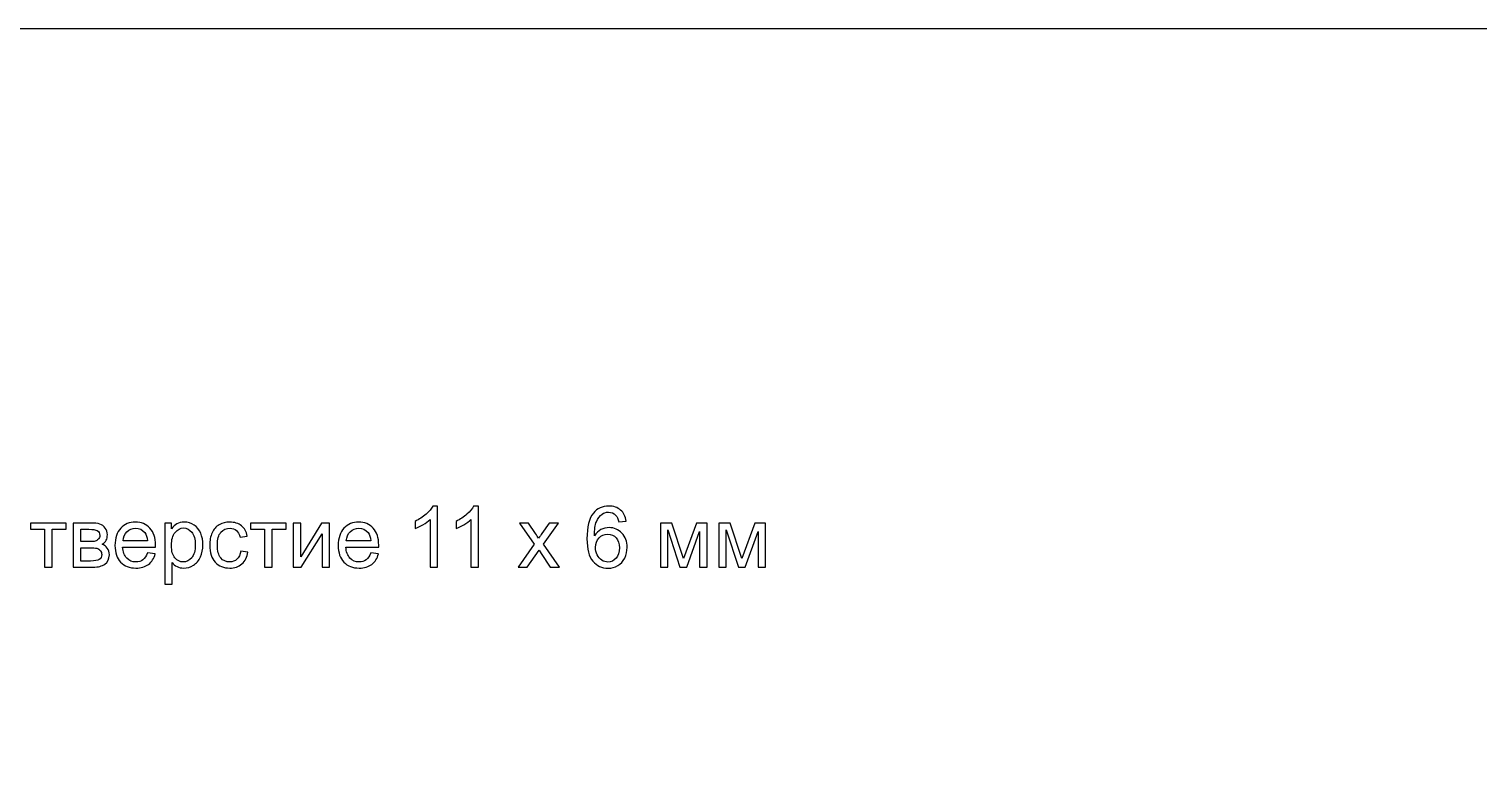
# Model space of a CAD drawing. Header units: centimetres. Extents: x -84 to 84, y -59 to 59.
# Drawn here: x -60.94 to -37.98, y 47.81 to 59.45 of the extents above; entities that cross this region are included whole.
import ezdxf

# ---------------------------------------------------------------- set-up
doc = ezdxf.new("R2010")
doc.units = ezdxf.units.CM
doc.header["$MEASUREMENT"] = 0
doc.layers.add('layer 1', color=7, linetype='Continuous')

msp = doc.modelspace()

# ---------------------------------------------------------------- linework, layer by layer
at = {"layer": 'layer 1', "color": 250}
msp.add_lwpolyline([(-84.1, -59.44999), (84.1, -59.44999), (84.1, 59.44999), (-84.1, 59.44999), (-84.1, -59.44999)], close=True, dxfattribs=at)
for points, knots in [([(-54.46978, 50.92413), (-54.46978, 50.92413), (-54.58821, 50.92413), (-54.58821, 50.92413), (-54.58821, 50.92413), (-54.58821, 50.92413), (-54.58821, 51.67822), (-54.58821, 51.67822), (-54.58821, 51.67822), (-54.61669, 51.65086), (-54.65415, 51.62372), (-54.70035, 51.59658), (-54.70035, 51.59658), (-54.74656, 51.56944), (-54.78828, 51.54903), (-54.82506, 51.53557), (-54.82506, 51.53557), (-54.82506, 51.53557), (-54.82506, 51.64996), (-54.82506, 51.64996), (-54.82506, 51.64996), (-54.7589, 51.68091), (-54.70103, 51.71859), (-54.65146, 51.76301), (-54.65146, 51.76301), (-54.60189, 51.80719), (-54.56667, 51.85003), (-54.54604, 51.89175), (-54.54604, 51.89175), (-54.54604, 51.89175), (-54.46978, 51.89175), (-54.46978, 51.89175), (-54.46978, 51.89175), (-54.46978, 51.89175), (-54.46978, 50.92413), (-54.46978, 50.92413)], [0, 0, 0, 0, 0.1, 0.1, 0.1, 0.1, 0.2, 0.2, 0.2, 0.2, 0.3, 0.3, 0.3, 0.3, 0.4, 0.4, 0.4, 0.4, 0.5, 0.5, 0.5, 0.5, 0.6, 0.6, 0.6, 0.6, 0.7, 0.7, 0.7, 0.7, 0.8, 0.8, 0.8, 0.8, 1, 1, 1, 1]), ([(-53.82111, 50.92413), (-53.82111, 50.92413), (-53.93954, 50.92413), (-53.93954, 50.92413), (-53.93954, 50.92413), (-53.93954, 50.92413), (-53.93954, 51.67822), (-53.93954, 51.67822), (-53.93954, 51.67822), (-53.96802, 51.65086), (-54.00548, 51.62372), (-54.05168, 51.59658), (-54.05168, 51.59658), (-54.09789, 51.56944), (-54.13961, 51.54903), (-54.17639, 51.53557), (-54.17639, 51.53557), (-54.17639, 51.53557), (-54.17639, 51.64996), (-54.17639, 51.64996), (-54.17639, 51.64996), (-54.11023, 51.68091), (-54.05236, 51.71859), (-54.00279, 51.76301), (-54.00279, 51.76301), (-53.95322, 51.80719), (-53.918, 51.85003), (-53.89737, 51.89175), (-53.89737, 51.89175), (-53.89737, 51.89175), (-53.82111, 51.89175), (-53.82111, 51.89175), (-53.82111, 51.89175), (-53.82111, 51.89175), (-53.82111, 50.92413), (-53.82111, 50.92413)], [0, 0, 0, 0, 0.1, 0.1, 0.1, 0.1, 0.2, 0.2, 0.2, 0.2, 0.3, 0.3, 0.3, 0.3, 0.4, 0.4, 0.4, 0.4, 0.5, 0.5, 0.5, 0.5, 0.6, 0.6, 0.6, 0.6, 0.7, 0.7, 0.7, 0.7, 0.8, 0.8, 0.8, 0.8, 1, 1, 1, 1]), ([(-51.48099, 51.6522), (-51.48099, 51.6522), (-51.59807, 51.64278), (-51.59807, 51.64278), (-51.59807, 51.64278), (-51.60862, 51.68921), (-51.62364, 51.72308), (-51.64316, 51.74416), (-51.64316, 51.74416), (-51.67523, 51.77803), (-51.71493, 51.79486), (-51.76204, 51.79486), (-51.76204, 51.79486), (-51.79994, 51.79486), (-51.83359, 51.78431), (-51.86252, 51.76323), (-51.86252, 51.76323), (-51.89976, 51.73609), (-51.92891, 51.69661), (-51.95067, 51.64458), (-51.95067, 51.64458), (-51.9722, 51.59231), (-51.98342, 51.51807), (-51.98432, 51.42185), (-51.98432, 51.42185), (-51.95583, 51.46514), (-51.92084, 51.49744), (-51.87957, 51.5183), (-51.87957, 51.5183), (-51.8383, 51.53938), (-51.79523, 51.54992), (-51.74992, 51.54992), (-51.74992, 51.54992), (-51.67097, 51.54992), (-51.60368, 51.52076), (-51.54806, 51.46267), (-51.54806, 51.46267), (-51.49265, 51.40458), (-51.46484, 51.32966), (-51.46484, 51.23747), (-51.46484, 51.23747), (-51.46484, 51.17691), (-51.47785, 51.12084), (-51.50387, 51.0688), (-51.50387, 51.0688), (-51.53011, 51.01677), (-51.56578, 50.97706), (-51.61153, 50.94948), (-51.61153, 50.94948), (-51.65706, 50.92189), (-51.70888, 50.90798), (-51.76675, 50.90798), (-51.76675, 50.90798), (-51.86521, 50.90798), (-51.94574, 50.94432), (-52.00809, 51.01677), (-52.00809, 51.01677), (-52.07022, 51.08921), (-52.1014, 51.20876), (-52.1014, 51.37519), (-52.1014, 51.37519), (-52.1014, 51.56136), (-52.06686, 51.69684), (-51.998, 51.7814), (-51.998, 51.7814), (-51.93789, 51.85497), (-51.85691, 51.89175), (-51.75486, 51.89175), (-51.75486, 51.89175), (-51.67905, 51.89175), (-51.61669, 51.87044), (-51.56824, 51.82805), (-51.56824, 51.82805), (-51.51979, 51.78566), (-51.49064, 51.72712), (-51.48099, 51.6522)], [0, 0, 0, 0, 0.05, 0.05, 0.05, 0.05, 0.1, 0.1, 0.1, 0.1, 0.15, 0.15, 0.15, 0.15, 0.2, 0.2, 0.2, 0.2, 0.25, 0.25, 0.25, 0.25, 0.3, 0.3, 0.3, 0.3, 0.35, 0.35, 0.35, 0.35, 0.4, 0.4, 0.4, 0.4, 0.45, 0.45, 0.45, 0.45, 0.5, 0.5, 0.5, 0.5, 0.55, 0.55, 0.55, 0.55, 0.6, 0.6, 0.6, 0.6, 0.65, 0.65, 0.65, 0.65, 0.7, 0.7, 0.7, 0.7, 0.75, 0.75, 0.75, 0.75, 0.8, 0.8, 0.8, 0.8, 0.85, 0.85, 0.85, 0.85, 0.9, 0.9, 0.9, 0.9, 1, 1, 1, 1]), ([(-60.92036, 51.6226), (-60.92036, 51.6226), (-60.35513, 51.6226), (-60.35513, 51.6226), (-60.35513, 51.6226), (-60.35513, 51.6226), (-60.35513, 51.52435), (-60.35513, 51.52435), (-60.35513, 51.52435), (-60.35513, 51.52435), (-60.57853, 51.52435), (-60.57853, 51.52435), (-60.57853, 51.52435), (-60.57853, 51.52435), (-60.57853, 50.92413), (-60.57853, 50.92413), (-60.57853, 50.92413), (-60.57853, 50.92413), (-60.69696, 50.92413), (-60.69696, 50.92413), (-60.69696, 50.92413), (-60.69696, 50.92413), (-60.69696, 51.52435), (-60.69696, 51.52435), (-60.69696, 51.52435), (-60.69696, 51.52435), (-60.92036, 51.52435), (-60.92036, 51.52435), (-60.92036, 51.52435), (-60.92036, 51.52435), (-60.92036, 51.6226), (-60.92036, 51.6226)], [0, 0, 0, 0, 0.11111111, 0.11111111, 0.11111111, 0.11111111, 0.22222222, 0.22222222, 0.22222222, 0.22222222, 0.33333333, 0.33333333, 0.33333333, 0.33333333, 0.44444444, 0.44444444, 0.44444444, 0.44444444, 0.55555556, 0.55555556, 0.55555556, 0.55555556, 0.66666667, 0.66666667, 0.66666667, 0.66666667, 0.77777778, 0.77777778, 0.77777778, 0.77777778, 1, 1, 1, 1]), ([(-60.24209, 51.6226), (-60.24209, 51.6226), (-59.96957, 51.6226), (-59.96957, 51.6226), (-59.96957, 51.6226), (-59.90272, 51.6226), (-59.85293, 51.61699), (-59.82018, 51.60577), (-59.82018, 51.60577), (-59.78766, 51.59456), (-59.75962, 51.57415), (-59.7363, 51.54431), (-59.7363, 51.54431), (-59.71274, 51.51426), (-59.70108, 51.4786), (-59.70108, 51.43688), (-59.70108, 51.43688), (-59.70108, 51.40346), (-59.70803, 51.3743), (-59.72172, 51.34962), (-59.72172, 51.34962), (-59.73562, 51.32473), (-59.75626, 51.30387), (-59.78407, 51.28727), (-59.78407, 51.28727), (-59.75132, 51.27628), (-59.72418, 51.25587), (-59.70243, 51.22581), (-59.70243, 51.22581), (-59.68089, 51.19598), (-59.67013, 51.16032), (-59.67013, 51.11927), (-59.67013, 51.11927), (-59.67439, 51.0531), (-59.69816, 51.00398), (-59.74101, 50.97213), (-59.74101, 50.97213), (-59.78385, 50.94006), (-59.8462, 50.92413), (-59.92785, 50.92413), (-59.92785, 50.92413), (-59.92785, 50.92413), (-60.24209, 50.92413), (-60.24209, 50.92413), (-60.24209, 50.92413), (-60.24209, 50.92413), (-60.24209, 51.6226), (-60.24209, 51.6226)], [0, 0, 0, 0, 0.07692308, 0.07692308, 0.07692308, 0.07692308, 0.15384615, 0.15384615, 0.15384615, 0.15384615, 0.23076923, 0.23076923, 0.23076923, 0.23076923, 0.30769231, 0.30769231, 0.30769231, 0.30769231, 0.38461538, 0.38461538, 0.38461538, 0.38461538, 0.46153846, 0.46153846, 0.46153846, 0.46153846, 0.53846154, 0.53846154, 0.53846154, 0.53846154, 0.61538462, 0.61538462, 0.61538462, 0.61538462, 0.69230769, 0.69230769, 0.69230769, 0.69230769, 0.76923077, 0.76923077, 0.76923077, 0.76923077, 0.84615385, 0.84615385, 0.84615385, 0.84615385, 1, 1, 1, 1]), ([(-60.12366, 51.32787), (-60.12366, 51.32787), (-59.99805, 51.32787), (-59.99805, 51.32787), (-59.99805, 51.32787), (-59.94803, 51.32787), (-59.91349, 51.33056), (-59.89487, 51.33572), (-59.89487, 51.33572), (-59.87603, 51.3411), (-59.85921, 51.35164), (-59.84441, 51.36779), (-59.84441, 51.36779), (-59.8296, 51.38372), (-59.8222, 51.40301), (-59.8222, 51.42544), (-59.8222, 51.42544), (-59.8222, 51.46245), (-59.83521, 51.48802), (-59.861, 51.5026), (-59.861, 51.5026), (-59.88702, 51.51717), (-59.93143, 51.52435), (-59.99424, 51.52435), (-59.99424, 51.52435), (-59.99424, 51.52435), (-60.12366, 51.52435), (-60.12366, 51.52435), (-60.12366, 51.52435), (-60.12366, 51.52435), (-60.12366, 51.32787), (-60.12366, 51.32787)], [0, 0, 0, 0, 0.11111111, 0.11111111, 0.11111111, 0.11111111, 0.22222222, 0.22222222, 0.22222222, 0.22222222, 0.33333333, 0.33333333, 0.33333333, 0.33333333, 0.44444444, 0.44444444, 0.44444444, 0.44444444, 0.55555556, 0.55555556, 0.55555556, 0.55555556, 0.66666667, 0.66666667, 0.66666667, 0.66666667, 0.77777778, 0.77777778, 0.77777778, 0.77777778, 1, 1, 1, 1]), ([(-59.06565, 51.15022), (-59.06565, 51.15022), (-58.94318, 51.13407), (-58.94318, 51.13407), (-58.94318, 51.13407), (-58.96225, 51.06297), (-58.99791, 51.00757), (-59.04995, 50.96832), (-59.04995, 50.96832), (-59.10198, 50.92906), (-59.16838, 50.90933), (-59.24935, 50.90933), (-59.24935, 50.90933), (-59.35118, 50.90933), (-59.43193, 50.94073), (-59.49159, 51.00353), (-59.49159, 51.00353), (-59.55125, 51.06611), (-59.58109, 51.15426), (-59.58109, 51.26753), (-59.58109, 51.26753), (-59.58109, 51.38461), (-59.55103, 51.47568), (-59.49069, 51.54028), (-59.49069, 51.54028), (-59.43036, 51.6051), (-59.35208, 51.6374), (-59.25585, 51.6374), (-59.25585, 51.6374), (-59.16277, 51.6374), (-59.08673, 51.60577), (-59.02774, 51.5423), (-59.02774, 51.5423), (-58.96875, 51.47882), (-58.93914, 51.38955), (-58.93914, 51.27448), (-58.93914, 51.27448), (-58.93914, 51.26753), (-58.93937, 51.25699), (-58.93982, 51.24308), (-58.93982, 51.24308), (-58.93982, 51.24308), (-59.45996, 51.24308), (-59.45996, 51.24308), (-59.45996, 51.24308), (-59.45548, 51.1666), (-59.43395, 51.10783), (-59.39492, 51.06723), (-59.39492, 51.06723), (-59.35611, 51.02663), (-59.30744, 51.00622), (-59.24935, 51.00622), (-59.24935, 51.00622), (-59.20606, 51.00622), (-59.16905, 51.01766), (-59.13855, 51.04054), (-59.13855, 51.04054), (-59.10782, 51.06342), (-59.08359, 51.09998), (-59.06565, 51.15022)], [0, 0, 0, 0, 0.0625, 0.0625, 0.0625, 0.0625, 0.125, 0.125, 0.125, 0.125, 0.1875, 0.1875, 0.1875, 0.1875, 0.25, 0.25, 0.25, 0.25, 0.3125, 0.3125, 0.3125, 0.3125, 0.375, 0.375, 0.375, 0.375, 0.4375, 0.4375, 0.4375, 0.4375, 0.5, 0.5, 0.5, 0.5, 0.5625, 0.5625, 0.5625, 0.5625, 0.625, 0.625, 0.625, 0.625, 0.6875, 0.6875, 0.6875, 0.6875, 0.75, 0.75, 0.75, 0.75, 0.8125, 0.8125, 0.8125, 0.8125, 0.875, 0.875, 0.875, 0.875, 1, 1, 1, 1]), ([(-59.45324, 51.33998), (-59.45324, 51.33998), (-59.0643, 51.33998), (-59.0643, 51.33998), (-59.0643, 51.33998), (-59.06946, 51.39875), (-59.08449, 51.44271), (-59.10894, 51.47209), (-59.10894, 51.47209), (-59.1464, 51.51762), (-59.19529, 51.5405), (-59.25518, 51.5405), (-59.25518, 51.5405), (-59.30946, 51.5405), (-59.35499, 51.52233), (-59.392, 51.486), (-59.392, 51.486), (-59.42879, 51.44966), (-59.4492, 51.40099), (-59.45324, 51.33998)], [0, 0, 0, 0, 0.16666667, 0.16666667, 0.16666667, 0.16666667, 0.33333333, 0.33333333, 0.33333333, 0.33333333, 0.5, 0.5, 0.5, 0.5, 0.66666667, 0.66666667, 0.66666667, 0.66666667, 1, 1, 1, 1]), ([(-58.79358, 50.65632), (-58.79358, 50.65632), (-58.79358, 51.6226), (-58.79358, 51.6226), (-58.79358, 51.6226), (-58.79358, 51.6226), (-58.68591, 51.6226), (-58.68591, 51.6226), (-58.68591, 51.6226), (-58.68591, 51.6226), (-58.68591, 51.53086), (-58.68591, 51.53086), (-58.68591, 51.53086), (-58.66057, 51.5663), (-58.63186, 51.59299), (-58.59978, 51.61071), (-58.59978, 51.61071), (-58.56793, 51.62843), (-58.52913, 51.6374), (-58.4836, 51.6374), (-58.4836, 51.6374), (-58.42393, 51.6374), (-58.37145, 51.62215), (-58.32592, 51.59142), (-58.32592, 51.59142), (-58.28038, 51.56091), (-58.24607, 51.51762), (-58.22274, 51.462), (-58.22274, 51.462), (-58.19964, 51.40615), (-58.18797, 51.34514), (-58.18797, 51.27852), (-58.18797, 51.27852), (-58.18797, 51.20742), (-58.20076, 51.14327), (-58.22633, 51.08607), (-58.22633, 51.08607), (-58.2519, 51.0291), (-58.28913, 50.98536), (-58.33803, 50.95486), (-58.33803, 50.95486), (-58.3867, 50.92458), (-58.43806, 50.90933), (-58.4919, 50.90933), (-58.4919, 50.90933), (-58.53137, 50.90933), (-58.56681, 50.91763), (-58.59799, 50.93422), (-58.59799, 50.93422), (-58.62939, 50.95082), (-58.65496, 50.97168), (-58.67515, 50.99703), (-58.67515, 50.99703), (-58.67515, 50.99703), (-58.67515, 50.65632), (-58.67515, 50.65632), (-58.67515, 50.65632), (-58.67515, 50.65632), (-58.79358, 50.65632), (-58.79358, 50.65632)], [0, 0, 0, 0, 0.0625, 0.0625, 0.0625, 0.0625, 0.125, 0.125, 0.125, 0.125, 0.1875, 0.1875, 0.1875, 0.1875, 0.25, 0.25, 0.25, 0.25, 0.3125, 0.3125, 0.3125, 0.3125, 0.375, 0.375, 0.375, 0.375, 0.4375, 0.4375, 0.4375, 0.4375, 0.5, 0.5, 0.5, 0.5, 0.5625, 0.5625, 0.5625, 0.5625, 0.625, 0.625, 0.625, 0.625, 0.6875, 0.6875, 0.6875, 0.6875, 0.75, 0.75, 0.75, 0.75, 0.8125, 0.8125, 0.8125, 0.8125, 0.875, 0.875, 0.875, 0.875, 1, 1, 1, 1]), ([(-58.68591, 51.2691), (-58.68591, 51.17961), (-58.66775, 51.11344), (-58.63163, 51.0706), (-58.63163, 51.0706), (-58.5953, 51.02776), (-58.55134, 51.00622), (-58.49975, 51.00622), (-58.49975, 51.00622), (-58.44726, 51.00622), (-58.4024, 51.02843), (-58.36517, 51.07284), (-58.36517, 51.07284), (-58.32771, 51.11725), (-58.30909, 51.18589), (-58.30909, 51.27897), (-58.30909, 51.27897), (-58.30909, 51.36779), (-58.32726, 51.43418), (-58.36382, 51.47837), (-58.36382, 51.47837), (-58.40038, 51.52256), (-58.4439, 51.54454), (-58.49459, 51.54454), (-58.49459, 51.54454), (-58.54483, 51.54454), (-58.58924, 51.52099), (-58.62782, 51.47411), (-58.62782, 51.47411), (-58.66662, 51.42701), (-58.68591, 51.35882), (-58.68591, 51.2691)], [0, 0, 0, 0, 0.11111111, 0.11111111, 0.11111111, 0.11111111, 0.22222222, 0.22222222, 0.22222222, 0.22222222, 0.33333333, 0.33333333, 0.33333333, 0.33333333, 0.44444444, 0.44444444, 0.44444444, 0.44444444, 0.55555556, 0.55555556, 0.55555556, 0.55555556, 0.66666667, 0.66666667, 0.66666667, 0.66666667, 0.77777778, 0.77777778, 0.77777778, 0.77777778, 1, 1, 1, 1]), ([(-57.58888, 51.17983), (-57.58888, 51.17983), (-57.47314, 51.16368), (-57.47314, 51.16368), (-57.47314, 51.16368), (-57.48592, 51.08405), (-57.51822, 51.02192), (-57.57048, 50.97684), (-57.57048, 50.97684), (-57.62274, 50.93176), (-57.68712, 50.90933), (-57.76315, 50.90933), (-57.76315, 50.90933), (-57.85848, 50.90933), (-57.93519, 50.9405), (-57.99306, 51.00286), (-57.99306, 51.00286), (-58.05115, 51.06521), (-58.08009, 51.15448), (-58.08009, 51.27067), (-58.08009, 51.27067), (-58.08009, 51.34604), (-58.06753, 51.41175), (-58.04263, 51.46828), (-58.04263, 51.46828), (-58.01773, 51.52458), (-57.97983, 51.56697), (-57.92869, 51.59501), (-57.92869, 51.59501), (-57.87777, 51.62327), (-57.82237, 51.6374), (-57.76226, 51.6374), (-57.76226, 51.6374), (-57.68667, 51.6374), (-57.62454, 51.61833), (-57.57654, 51.57998), (-57.57654, 51.57998), (-57.52831, 51.54162), (-57.49736, 51.48712), (-57.4839, 51.41669), (-57.4839, 51.41669), (-57.4839, 51.41669), (-57.5983, 51.39919), (-57.5983, 51.39919), (-57.5983, 51.39919), (-57.60929, 51.44607), (-57.62858, 51.48129), (-57.65661, 51.50506), (-57.65661, 51.50506), (-57.68443, 51.52861), (-57.71807, 51.5405), (-57.75755, 51.5405), (-57.75755, 51.5405), (-57.81721, 51.5405), (-57.86566, 51.51919), (-57.90312, 51.47658), (-57.90312, 51.47658), (-57.94035, 51.43374), (-57.95897, 51.36645), (-57.95897, 51.27404), (-57.95897, 51.27404), (-57.95897, 51.18028), (-57.94102, 51.11232), (-57.90514, 51.06992), (-57.90514, 51.06992), (-57.86902, 51.02753), (-57.82215, 51.00622), (-57.7645, 51.00622), (-57.7645, 51.00622), (-57.71785, 51.00622), (-57.67904, 51.02035), (-57.64809, 51.04884), (-57.64809, 51.04884), (-57.61691, 51.0771), (-57.59717, 51.12084), (-57.58888, 51.17983)], [0, 0, 0, 0, 0.05, 0.05, 0.05, 0.05, 0.1, 0.1, 0.1, 0.1, 0.15, 0.15, 0.15, 0.15, 0.2, 0.2, 0.2, 0.2, 0.25, 0.25, 0.25, 0.25, 0.3, 0.3, 0.3, 0.3, 0.35, 0.35, 0.35, 0.35, 0.4, 0.4, 0.4, 0.4, 0.45, 0.45, 0.45, 0.45, 0.5, 0.5, 0.5, 0.5, 0.55, 0.55, 0.55, 0.55, 0.6, 0.6, 0.6, 0.6, 0.65, 0.65, 0.65, 0.65, 0.7, 0.7, 0.7, 0.7, 0.75, 0.75, 0.75, 0.75, 0.8, 0.8, 0.8, 0.8, 0.85, 0.85, 0.85, 0.85, 0.9, 0.9, 0.9, 0.9, 1, 1, 1, 1]), ([(-57.4341, 51.6226), (-57.4341, 51.6226), (-56.86887, 51.6226), (-56.86887, 51.6226), (-56.86887, 51.6226), (-56.86887, 51.6226), (-56.86887, 51.52435), (-56.86887, 51.52435), (-56.86887, 51.52435), (-56.86887, 51.52435), (-57.09227, 51.52435), (-57.09227, 51.52435), (-57.09227, 51.52435), (-57.09227, 51.52435), (-57.09227, 50.92413), (-57.09227, 50.92413), (-57.09227, 50.92413), (-57.09227, 50.92413), (-57.2107, 50.92413), (-57.2107, 50.92413), (-57.2107, 50.92413), (-57.2107, 50.92413), (-57.2107, 51.52435), (-57.2107, 51.52435), (-57.2107, 51.52435), (-57.2107, 51.52435), (-57.4341, 51.52435), (-57.4341, 51.52435), (-57.4341, 51.52435), (-57.4341, 51.52435), (-57.4341, 51.6226), (-57.4341, 51.6226)], [0, 0, 0, 0, 0.11111111, 0.11111111, 0.11111111, 0.11111111, 0.22222222, 0.22222222, 0.22222222, 0.22222222, 0.33333333, 0.33333333, 0.33333333, 0.33333333, 0.44444444, 0.44444444, 0.44444444, 0.44444444, 0.55555556, 0.55555556, 0.55555556, 0.55555556, 0.66666667, 0.66666667, 0.66666667, 0.66666667, 0.77777778, 0.77777778, 0.77777778, 0.77777778, 1, 1, 1, 1]), ([(-56.75583, 51.6226), (-56.75583, 51.6226), (-56.6374, 51.6226), (-56.6374, 51.6226), (-56.6374, 51.6226), (-56.6374, 51.6226), (-56.6374, 51.08989), (-56.6374, 51.08989), (-56.6374, 51.08989), (-56.6374, 51.08989), (-56.30835, 51.6226), (-56.30835, 51.6226), (-56.30835, 51.6226), (-56.30835, 51.6226), (-56.18118, 51.6226), (-56.18118, 51.6226), (-56.18118, 51.6226), (-56.18118, 51.6226), (-56.18118, 50.92413), (-56.18118, 50.92413), (-56.18118, 50.92413), (-56.18118, 50.92413), (-56.29961, 50.92413), (-56.29961, 50.92413), (-56.29961, 50.92413), (-56.29961, 50.92413), (-56.29961, 51.45347), (-56.29961, 51.45347), (-56.29961, 51.45347), (-56.29961, 51.45347), (-56.6282, 50.92413), (-56.6282, 50.92413), (-56.6282, 50.92413), (-56.6282, 50.92413), (-56.75583, 50.92413), (-56.75583, 50.92413), (-56.75583, 50.92413), (-56.75583, 50.92413), (-56.75583, 51.6226), (-56.75583, 51.6226)], [0, 0, 0, 0, 0.09090909, 0.09090909, 0.09090909, 0.09090909, 0.18181818, 0.18181818, 0.18181818, 0.18181818, 0.27272727, 0.27272727, 0.27272727, 0.27272727, 0.36363636, 0.36363636, 0.36363636, 0.36363636, 0.45454545, 0.45454545, 0.45454545, 0.45454545, 0.54545455, 0.54545455, 0.54545455, 0.54545455, 0.63636364, 0.63636364, 0.63636364, 0.63636364, 0.72727273, 0.72727273, 0.72727273, 0.72727273, 0.81818182, 0.81818182, 0.81818182, 0.81818182, 1, 1, 1, 1]), ([(-55.52757, 51.15022), (-55.52757, 51.15022), (-55.4051, 51.13407), (-55.4051, 51.13407), (-55.4051, 51.13407), (-55.42417, 51.06297), (-55.45983, 51.00757), (-55.51187, 50.96832), (-55.51187, 50.96832), (-55.5639, 50.92906), (-55.6303, 50.90933), (-55.71127, 50.90933), (-55.71127, 50.90933), (-55.8131, 50.90933), (-55.89385, 50.94073), (-55.95351, 51.00353), (-55.95351, 51.00353), (-56.01317, 51.06611), (-56.04301, 51.15426), (-56.04301, 51.26753), (-56.04301, 51.26753), (-56.04301, 51.38461), (-56.01295, 51.47568), (-55.95261, 51.54028), (-55.95261, 51.54028), (-55.89228, 51.6051), (-55.814, 51.6374), (-55.71777, 51.6374), (-55.71777, 51.6374), (-55.62469, 51.6374), (-55.54865, 51.60577), (-55.48966, 51.5423), (-55.48966, 51.5423), (-55.43067, 51.47882), (-55.40106, 51.38955), (-55.40106, 51.27448), (-55.40106, 51.27448), (-55.40106, 51.26753), (-55.40129, 51.25699), (-55.40174, 51.24308), (-55.40174, 51.24308), (-55.40174, 51.24308), (-55.92188, 51.24308), (-55.92188, 51.24308), (-55.92188, 51.24308), (-55.9174, 51.1666), (-55.89587, 51.10783), (-55.85684, 51.06723), (-55.85684, 51.06723), (-55.81803, 51.02663), (-55.76936, 51.00622), (-55.71127, 51.00622), (-55.71127, 51.00622), (-55.66798, 51.00622), (-55.63097, 51.01766), (-55.60047, 51.04054), (-55.60047, 51.04054), (-55.56974, 51.06342), (-55.54551, 51.09998), (-55.52757, 51.15022)], [0, 0, 0, 0, 0.0625, 0.0625, 0.0625, 0.0625, 0.125, 0.125, 0.125, 0.125, 0.1875, 0.1875, 0.1875, 0.1875, 0.25, 0.25, 0.25, 0.25, 0.3125, 0.3125, 0.3125, 0.3125, 0.375, 0.375, 0.375, 0.375, 0.4375, 0.4375, 0.4375, 0.4375, 0.5, 0.5, 0.5, 0.5, 0.5625, 0.5625, 0.5625, 0.5625, 0.625, 0.625, 0.625, 0.625, 0.6875, 0.6875, 0.6875, 0.6875, 0.75, 0.75, 0.75, 0.75, 0.8125, 0.8125, 0.8125, 0.8125, 0.875, 0.875, 0.875, 0.875, 1, 1, 1, 1]), ([(-55.91516, 51.33998), (-55.91516, 51.33998), (-55.52622, 51.33998), (-55.52622, 51.33998), (-55.52622, 51.33998), (-55.53138, 51.39875), (-55.54641, 51.44271), (-55.57086, 51.47209), (-55.57086, 51.47209), (-55.60832, 51.51762), (-55.65721, 51.5405), (-55.7171, 51.5405), (-55.7171, 51.5405), (-55.77138, 51.5405), (-55.81691, 51.52233), (-55.85392, 51.486), (-55.85392, 51.486), (-55.89071, 51.44966), (-55.91112, 51.40099), (-55.91516, 51.33998)], [0, 0, 0, 0, 0.16666667, 0.16666667, 0.16666667, 0.16666667, 0.33333333, 0.33333333, 0.33333333, 0.33333333, 0.5, 0.5, 0.5, 0.5, 0.66666667, 0.66666667, 0.66666667, 0.66666667, 1, 1, 1, 1]), ([(-53.19128, 50.92413), (-53.19128, 50.92413), (-52.93625, 51.28592), (-52.93625, 51.28592), (-52.93625, 51.28592), (-52.93625, 51.28592), (-53.17243, 51.6226), (-53.17243, 51.6226), (-53.17243, 51.6226), (-53.17243, 51.6226), (-53.02686, 51.6226), (-53.02686, 51.6226), (-53.02686, 51.6226), (-53.02686, 51.6226), (-52.91651, 51.45774), (-52.91651, 51.45774), (-52.91651, 51.45774), (-52.8961, 51.42678), (-52.87995, 51.40166), (-52.86851, 51.38192), (-52.86851, 51.38192), (-52.84855, 51.40996), (-52.83083, 51.43531), (-52.8149, 51.45796), (-52.8149, 51.45796), (-52.8149, 51.45796), (-52.69872, 51.6226), (-52.69872, 51.6226), (-52.69872, 51.6226), (-52.69872, 51.6226), (-52.55404, 51.6226), (-52.55404, 51.6226), (-52.55404, 51.6226), (-52.55404, 51.6226), (-52.79158, 51.28592), (-52.79158, 51.28592), (-52.79158, 51.28592), (-52.79158, 51.28592), (-52.53857, 50.92413), (-52.53857, 50.92413), (-52.53857, 50.92413), (-52.53857, 50.92413), (-52.68257, 50.92413), (-52.68257, 50.92413), (-52.68257, 50.92413), (-52.68257, 50.92413), (-52.82701, 51.13946), (-52.82701, 51.13946), (-52.82701, 51.13946), (-52.82701, 51.13946), (-52.85999, 51.19127), (-52.85999, 51.19127), (-52.85999, 51.19127), (-52.85999, 51.19127), (-53.0466, 50.92413), (-53.0466, 50.92413), (-53.0466, 50.92413), (-53.0466, 50.92413), (-53.19128, 50.92413), (-53.19128, 50.92413)], [0, 0, 0, 0, 0.0625, 0.0625, 0.0625, 0.0625, 0.125, 0.125, 0.125, 0.125, 0.1875, 0.1875, 0.1875, 0.1875, 0.25, 0.25, 0.25, 0.25, 0.3125, 0.3125, 0.3125, 0.3125, 0.375, 0.375, 0.375, 0.375, 0.4375, 0.4375, 0.4375, 0.4375, 0.5, 0.5, 0.5, 0.5, 0.5625, 0.5625, 0.5625, 0.5625, 0.625, 0.625, 0.625, 0.625, 0.6875, 0.6875, 0.6875, 0.6875, 0.75, 0.75, 0.75, 0.75, 0.8125, 0.8125, 0.8125, 0.8125, 0.875, 0.875, 0.875, 0.875, 1, 1, 1, 1]), ([(-51.96548, 51.23635), (-51.96548, 51.19553), (-51.95673, 51.1565), (-51.93946, 51.11927), (-51.93946, 51.11927), (-51.92219, 51.08204), (-51.89796, 51.05377), (-51.86723, 51.03426), (-51.86723, 51.03426), (-51.83628, 51.01475), (-51.80353, 51.00488), (-51.76877, 51.00488), (-51.76877, 51.00488), (-51.7183, 51.00488), (-51.67523, 51.02506), (-51.63957, 51.06544), (-51.63957, 51.06544), (-51.60391, 51.10581), (-51.58596, 51.16054), (-51.58596, 51.22985), (-51.58596, 51.22985), (-51.58596, 51.29647), (-51.60368, 51.34895), (-51.6389, 51.38731), (-51.6389, 51.38731), (-51.67411, 51.42566), (-51.71897, 51.44495), (-51.77348, 51.44495), (-51.77348, 51.44495), (-51.82686, 51.44495), (-51.87239, 51.42566), (-51.90962, 51.38731), (-51.90962, 51.38731), (-51.94686, 51.34895), (-51.96548, 51.29871), (-51.96548, 51.23635)], [0, 0, 0, 0, 0.1, 0.1, 0.1, 0.1, 0.2, 0.2, 0.2, 0.2, 0.3, 0.3, 0.3, 0.3, 0.4, 0.4, 0.4, 0.4, 0.5, 0.5, 0.5, 0.5, 0.6, 0.6, 0.6, 0.6, 0.7, 0.7, 0.7, 0.7, 0.8, 0.8, 0.8, 0.8, 1, 1, 1, 1]), ([(-50.93729, 51.6226), (-50.93729, 51.6226), (-50.75516, 51.6226), (-50.75516, 51.6226), (-50.75516, 51.6226), (-50.75516, 51.6226), (-50.57056, 51.06364), (-50.57056, 51.06364), (-50.57056, 51.06364), (-50.57056, 51.06364), (-50.36623, 51.6226), (-50.36623, 51.6226), (-50.36623, 51.6226), (-50.36623, 51.6226), (-50.19711, 51.6226), (-50.19711, 51.6226), (-50.19711, 51.6226), (-50.19711, 51.6226), (-50.19711, 50.92413), (-50.19711, 50.92413), (-50.19711, 50.92413), (-50.19711, 50.92413), (-50.31554, 50.92413), (-50.31554, 50.92413), (-50.31554, 50.92413), (-50.31554, 50.92413), (-50.31554, 51.48645), (-50.31554, 51.48645), (-50.31554, 51.48645), (-50.31554, 51.48645), (-50.52122, 50.92413), (-50.52122, 50.92413), (-50.52122, 50.92413), (-50.52122, 50.92413), (-50.62709, 50.92413), (-50.62709, 50.92413), (-50.62709, 50.92413), (-50.62709, 50.92413), (-50.82155, 51.51336), (-50.82155, 51.51336), (-50.82155, 51.51336), (-50.82155, 51.51336), (-50.82155, 50.92413), (-50.82155, 50.92413), (-50.82155, 50.92413), (-50.82155, 50.92413), (-50.93729, 50.92413), (-50.93729, 50.92413), (-50.93729, 50.92413), (-50.93729, 50.92413), (-50.93729, 51.6226), (-50.93729, 51.6226)], [0, 0, 0, 0, 0.07142857, 0.07142857, 0.07142857, 0.07142857, 0.14285714, 0.14285714, 0.14285714, 0.14285714, 0.21428571, 0.21428571, 0.21428571, 0.21428571, 0.28571429, 0.28571429, 0.28571429, 0.28571429, 0.35714286, 0.35714286, 0.35714286, 0.35714286, 0.42857143, 0.42857143, 0.42857143, 0.42857143, 0.5, 0.5, 0.5, 0.5, 0.57142857, 0.57142857, 0.57142857, 0.57142857, 0.64285714, 0.64285714, 0.64285714, 0.64285714, 0.71428571, 0.71428571, 0.71428571, 0.71428571, 0.78571429, 0.78571429, 0.78571429, 0.78571429, 0.85714286, 0.85714286, 0.85714286, 0.85714286, 1, 1, 1, 1]), ([(-50.01206, 51.6226), (-50.01206, 51.6226), (-49.82993, 51.6226), (-49.82993, 51.6226), (-49.82993, 51.6226), (-49.82993, 51.6226), (-49.64533, 51.06364), (-49.64533, 51.06364), (-49.64533, 51.06364), (-49.64533, 51.06364), (-49.441, 51.6226), (-49.441, 51.6226), (-49.441, 51.6226), (-49.441, 51.6226), (-49.27188, 51.6226), (-49.27188, 51.6226), (-49.27188, 51.6226), (-49.27188, 51.6226), (-49.27188, 50.92413), (-49.27188, 50.92413), (-49.27188, 50.92413), (-49.27188, 50.92413), (-49.39031, 50.92413), (-49.39031, 50.92413), (-49.39031, 50.92413), (-49.39031, 50.92413), (-49.39031, 51.48645), (-49.39031, 51.48645), (-49.39031, 51.48645), (-49.39031, 51.48645), (-49.59599, 50.92413), (-49.59599, 50.92413), (-49.59599, 50.92413), (-49.59599, 50.92413), (-49.70186, 50.92413), (-49.70186, 50.92413), (-49.70186, 50.92413), (-49.70186, 50.92413), (-49.89632, 51.51336), (-49.89632, 51.51336), (-49.89632, 51.51336), (-49.89632, 51.51336), (-49.89632, 50.92413), (-49.89632, 50.92413), (-49.89632, 50.92413), (-49.89632, 50.92413), (-50.01206, 50.92413), (-50.01206, 50.92413), (-50.01206, 50.92413), (-50.01206, 50.92413), (-50.01206, 51.6226), (-50.01206, 51.6226)], [0, 0, 0, 0, 0.07142857, 0.07142857, 0.07142857, 0.07142857, 0.14285714, 0.14285714, 0.14285714, 0.14285714, 0.21428571, 0.21428571, 0.21428571, 0.21428571, 0.28571429, 0.28571429, 0.28571429, 0.28571429, 0.35714286, 0.35714286, 0.35714286, 0.35714286, 0.42857143, 0.42857143, 0.42857143, 0.42857143, 0.5, 0.5, 0.5, 0.5, 0.57142857, 0.57142857, 0.57142857, 0.57142857, 0.64285714, 0.64285714, 0.64285714, 0.64285714, 0.71428571, 0.71428571, 0.71428571, 0.71428571, 0.78571429, 0.78571429, 0.78571429, 0.78571429, 0.85714286, 0.85714286, 0.85714286, 0.85714286, 1, 1, 1, 1]), ([(-60.12366, 51.02103), (-60.12366, 51.02103), (-59.96822, 51.02103), (-59.96822, 51.02103), (-59.96822, 51.02103), (-59.90138, 51.02103), (-59.8554, 51.02888), (-59.8305, 51.04435), (-59.8305, 51.04435), (-59.8056, 51.06005), (-59.79259, 51.08675), (-59.79125, 51.1251), (-59.79125, 51.1251), (-59.79125, 51.14731), (-59.79843, 51.16817), (-59.81278, 51.18723), (-59.81278, 51.18723), (-59.82736, 51.2063), (-59.8462, 51.21841), (-59.8693, 51.22334), (-59.8693, 51.22334), (-59.89241, 51.2285), (-59.92964, 51.23097), (-59.98078, 51.23097), (-59.98078, 51.23097), (-59.98078, 51.23097), (-60.12366, 51.23097), (-60.12366, 51.23097), (-60.12366, 51.23097), (-60.12366, 51.23097), (-60.12366, 51.02103), (-60.12366, 51.02103)], [0, 0, 0, 0, 0.11111111, 0.11111111, 0.11111111, 0.11111111, 0.22222222, 0.22222222, 0.22222222, 0.22222222, 0.33333333, 0.33333333, 0.33333333, 0.33333333, 0.44444444, 0.44444444, 0.44444444, 0.44444444, 0.55555556, 0.55555556, 0.55555556, 0.55555556, 0.66666667, 0.66666667, 0.66666667, 0.66666667, 0.77777778, 0.77777778, 0.77777778, 0.77777778, 1, 1, 1, 1])]:
    msp.add_open_spline(points, degree=3, knots=knots, dxfattribs=at)

doc.saveas('drawing.dxf')
